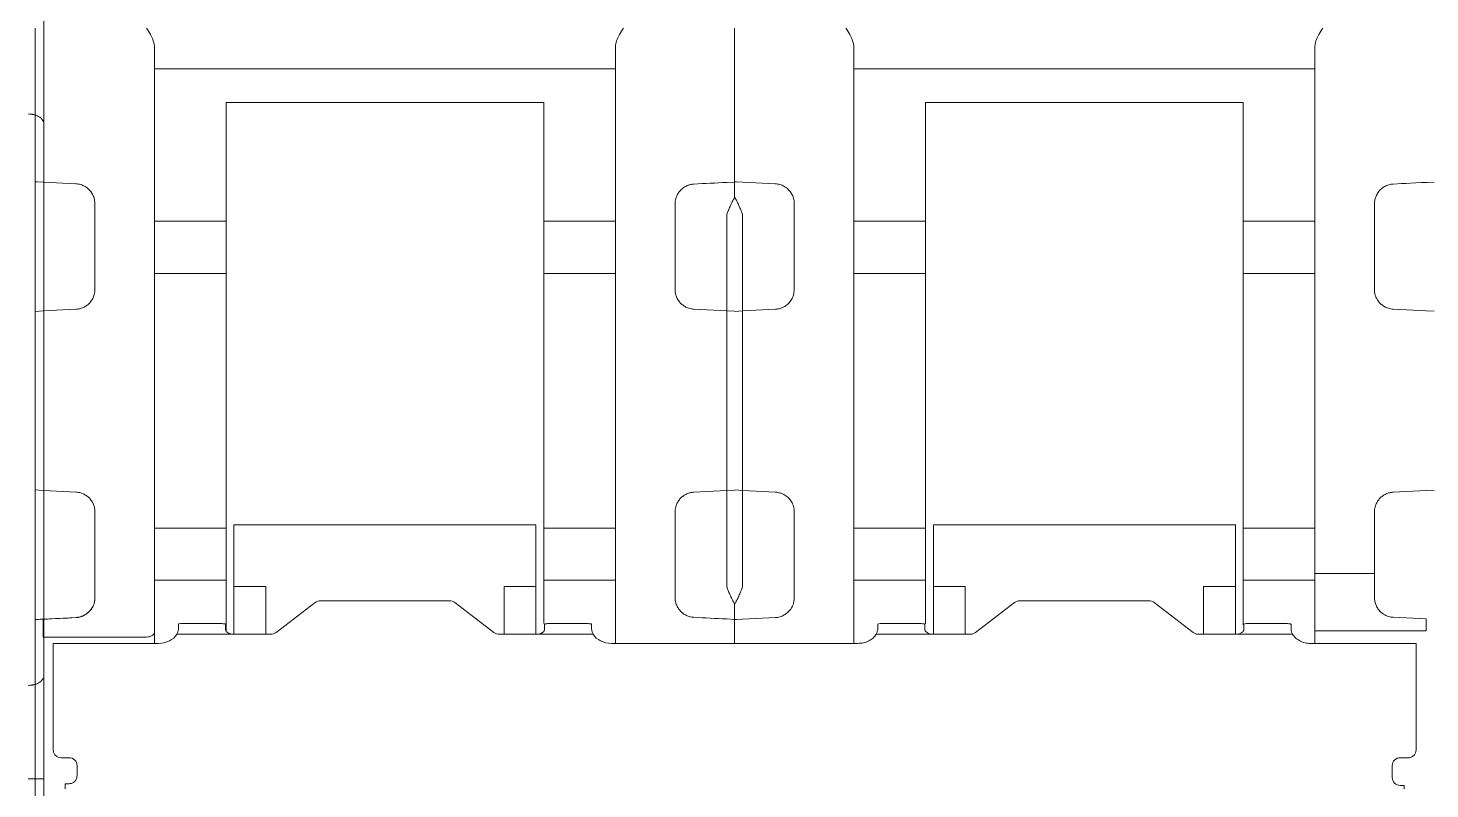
# Model space of a CAD drawing. Header units: millimetres. Extents: x 1359 to 3577, y 1336 to 3557.
# Drawn here: x 2891.61 to 2926.89, y 2710.65 to 2729.81 of the extents above; entities that cross this region are included whole.
import ezdxf

# ---------------------------------------------------------------- set-up
doc = ezdxf.new("R2010")
doc.units = ezdxf.units.MM
doc.layers.add('000-PI-Oprema', color=30, linetype='Continuous', lineweight=5)

msp = doc.modelspace()

# ---------------------------------------------------------------- linework, layer by layer
at = {"layer": '000-PI-Oprema', "color": 0, "linetype": 'ByBlock', "lineweight": 0}
for p, q in [((2892.008, 2754.007), (2892.008, 2727.396)), ((2892.008, 2754.007), (2892.008, 2727.396)), ((2892.008, 2727.396), (2892.008, 2713.518)), ((2892.008, 2713.518), (2892.008, 2710.907)), ((2892.008, 2710.907), (2891.608, 2710.907)), ((2892.008, 2710.907), (2892.008, 2710.307))]:
    msp.add_line(p, q, dxfattribs=at)
at = {"layer": '000-PI-Oprema', "color": 0, "lineweight": 0}
for p, q in [((2909.391, 2729.814), (2909.391, 2728.572)), ((2894.791, 2728.783), (2906.391, 2728.783)), ((2923.991, 2728.783), (2912.391, 2728.783)), ((2909.391, 2728.572), (2909.391, 2725.939)), ((2896.591, 2727.937), (2904.591, 2727.937)), ((2914.191, 2727.113), (2914.191, 2727.937)), ((2922.191, 2727.937), (2914.191, 2727.937)), ((2922.191, 2727.937), (2922.191, 2727.113)), ((2914.191, 2727.113), (2914.191, 2724.948)), ((2922.191, 2724.948), (2922.191, 2727.113)), ((2891.837, 2725.938), (2891.809, 2725.939)), ((2891.991, 2725.933), (2891.837, 2725.938)), ((2892.817, 2725.892), (2891.991, 2725.935)), ((2891.991, 2725.933), (2891.991, 2725.935)), ((2892.817, 2725.886), (2892.817, 2725.892)), ((2909.191, 2725.928), (2909.372, 2725.937)), ((2909.437, 2725.938), (2909.409, 2725.939)), ((2909.591, 2725.933), (2909.437, 2725.938)), ((2910.417, 2725.892), (2909.591, 2725.935)), ((2910.417, 2725.892), (2910.417, 2725.886)), ((2891.791, 2722.679), (2891.791, 2725.556)), ((2909.191, 2725.119), (2909.191, 2722.692)), ((2909.591, 2722.69), (2909.591, 2725.121)), ((2894.791, 2724.948), (2896.591, 2724.948)), ((2906.391, 2724.948), (2904.591, 2724.948)), ((2912.391, 2724.948), (2914.191, 2724.948)), ((2914.191, 2724.948), (2914.191, 2723.637)), ((2922.191, 2723.637), (2922.191, 2724.948)), ((2922.191, 2724.948), (2923.991, 2724.948)), ((2894.791, 2723.637), (2896.591, 2723.637)), ((2904.591, 2723.637), (2906.391, 2723.637)), ((2914.191, 2723.637), (2912.391, 2723.637)), ((2914.191, 2723.637), (2914.191, 2717.225)), ((2922.191, 2717.225), (2922.191, 2723.637)), ((2923.991, 2723.637), (2922.191, 2723.637)), ((2891.791, 2722.679), (2891.991, 2722.69)), ((2891.991, 2722.69), (2892.817, 2722.733)), ((2909.191, 2722.692), (2908.365, 2722.735)), ((2909.191, 2722.692), (2909.391, 2722.681)), ((2909.591, 2722.69), (2909.391, 2722.679)), ((2910.417, 2722.733), (2909.591, 2722.69)), ((2925.965, 2722.735), (2926.791, 2722.692)), ((2926.791, 2722.692), (2926.991, 2722.681)), ((2891.991, 2718.173), (2891.791, 2718.183)), ((2891.791, 2717.131), (2891.791, 2718.183)), ((2892.817, 2718.129), (2891.991, 2718.173)), ((2908.365, 2718.128), (2909.191, 2718.171)), ((2909.391, 2718.181), (2909.191, 2718.171)), ((2909.191, 2718.171), (2909.191, 2715.743)), ((2909.391, 2718.183), (2909.591, 2718.173)), ((2909.591, 2718.173), (2910.417, 2718.129)), ((2909.591, 2715.741), (2909.591, 2718.173)), ((2926.791, 2718.171), (2925.965, 2718.128)), ((2926.991, 2718.181), (2926.791, 2718.171)), ((2894.791, 2717.225), (2896.591, 2717.225)), ((2896.791, 2717.302), (2896.791, 2715.751)), ((2904.391, 2717.302), (2896.791, 2717.302)), ((2904.391, 2715.751), (2904.391, 2717.302)), ((2906.391, 2717.225), (2904.591, 2717.225)), ((2912.391, 2717.225), (2914.191, 2717.225)), ((2914.191, 2717.225), (2914.191, 2715.915)), ((2914.391, 2715.751), (2914.391, 2717.302)), ((2914.391, 2717.302), (2921.991, 2717.302)), ((2921.991, 2717.302), (2921.991, 2715.751)), ((2922.191, 2717.303), (2922.186, 2717.303)), ((2922.191, 2715.915), (2922.191, 2717.225)), ((2922.191, 2717.225), (2923.991, 2717.225)), ((2896.591, 2715.915), (2894.791, 2715.915)), ((2896.591, 2714.631), (2896.591, 2715.915)), ((2904.591, 2714.824), (2904.591, 2715.915)), ((2904.591, 2715.915), (2906.391, 2715.915)), ((2914.191, 2715.915), (2912.391, 2715.915)), ((2914.191, 2715.915), (2914.191, 2714.811)), ((2922.191, 2714.79), (2922.191, 2715.915)), ((2922.191, 2715.915), (2923.991, 2715.915)), ((2925.491, 2716.081), (2923.991, 2716.081)), ((2897.591, 2715.751), (2896.791, 2715.751)), ((2896.791, 2714.549), (2896.791, 2715.751)), ((2897.591, 2714.549), (2897.591, 2715.751)), ((2904.391, 2715.751), (2903.591, 2715.751)), ((2903.591, 2714.549), (2903.591, 2715.751)), ((2904.391, 2715.751), (2904.391, 2714.549)), ((2914.391, 2715.751), (2915.191, 2715.751)), ((2914.391, 2714.549), (2914.391, 2715.751)), ((2915.191, 2715.751), (2915.191, 2714.549)), ((2921.191, 2715.751), (2921.991, 2715.751)), ((2921.191, 2714.549), (2921.191, 2715.751)), ((2921.991, 2715.751), (2921.991, 2714.549)), ((2897.85, 2714.594), (2898.833, 2715.347)), ((2898.974, 2715.392), (2902.208, 2715.392)), ((2902.35, 2715.347), (2903.333, 2714.594)), ((2915.45, 2714.594), (2916.433, 2715.347)), ((2916.574, 2715.392), (2919.808, 2715.392)), ((2919.95, 2715.347), (2920.933, 2714.594)), ((2891.809, 2714.923), (2892.817, 2714.976)), ((2891.991, 2714.927), (2891.991, 2714.929)), ((2892.817, 2714.97), (2892.817, 2714.976)), ((2909.372, 2714.925), (2909.191, 2714.935)), ((2909.391, 2714.924), (2909.391, 2714.32)), ((2909.437, 2714.924), (2909.591, 2714.929)), ((2909.591, 2714.927), (2910.417, 2714.97)), ((2909.591, 2714.929), (2909.591, 2714.927)), ((2925.965, 2714.978), (2926.791, 2714.935)), ((2894.791, 2714.602), (2894.791, 2714.32)), ((2896.774, 2714.549), (2895.349, 2714.549)), ((2895.391, 2714.726), (2895.391, 2714.804)), ((2896.374, 2714.822), (2895.591, 2714.822)), ((2896.574, 2714.804), (2896.574, 2714.726)), ((2896.774, 2714.549), (2897.708, 2714.549)), ((2903.474, 2714.549), (2904.408, 2714.549)), ((2905.833, 2714.549), (2904.408, 2714.549)), ((2904.608, 2714.804), (2904.608, 2714.726)), ((2905.592, 2714.822), (2904.808, 2714.822)), ((2905.792, 2714.804), (2905.792, 2714.726)), ((2906.391, 2714.331), (2906.391, 2714.754)), ((2912.391, 2714.602), (2912.391, 2714.32)), ((2912.949, 2714.549), (2914.374, 2714.549)), ((2912.991, 2714.726), (2912.991, 2714.804)), ((2913.974, 2714.822), (2913.191, 2714.822)), ((2914.174, 2714.804), (2914.174, 2714.726)), ((2915.308, 2714.549), (2914.374, 2714.549)), ((2922.008, 2714.549), (2921.074, 2714.549)), ((2923.433, 2714.549), (2922.008, 2714.549)), ((2922.208, 2714.726), (2922.208, 2714.804)), ((2923.192, 2714.822), (2922.408, 2714.822)), ((2923.392, 2714.804), (2923.392, 2714.726)), ((2923.991, 2714.331), (2923.991, 2714.754)), ((2926.791, 2714.635), (2923.991, 2714.635)), ((2894.591, 2714.479), (2891.991, 2714.479)), ((2892.241, 2713.707), (2892.241, 2714.32)), ((2892.241, 2714.32), (2894.891, 2714.32)), ((2906.292, 2714.32), (2912.491, 2714.32)), ((2923.892, 2714.32), (2926.541, 2714.32)), ((2926.541, 2714.32), (2926.541, 2713.707)), ((2892.241, 2713.05), (2892.241, 2711.641)), ((2926.541, 2711.641), (2926.541, 2713.05)), ((2892.641, 2711.442), (2892.441, 2711.442)), ((2926.341, 2711.442), (2926.141, 2711.442)), ((2891.791, 2710.731), (2891.791, 2711.048)), ((2892.841, 2710.993), (2892.841, 2711.242)), ((2925.941, 2711.242), (2925.941, 2710.944)), ((2891.791, 2709.457), (2891.791, 2710.731)), ((2892.541, 2710.788), (2892.641, 2710.788)), ((2892.541, 2710.744), (2892.541, 2710.788)), ((2892.541, 2710.744), (2892.541, 2710.655)), ((2926.141, 2710.744), (2926.241, 2710.744)), ((2926.241, 2710.655), (2926.241, 2710.744))]:
    msp.add_line(p, q, dxfattribs=at)
at = {"layer": '000-PI-Oprema', "color": 0, "lineweight": 0, "flags": 128}
msp.add_lwpolyline([(2894.791, 2714.602), (2894.787, 2714.578), (2894.776, 2714.555), (2894.758, 2714.534), (2894.733, 2714.515), (2894.702, 2714.5), (2894.668, 2714.489), (2894.63, 2714.482), (2894.591, 2714.479)], dxfattribs=at)
at = {"layer": '000-PI-Oprema', "color": 0, "lineweight": 0}
for points, knots in [([(2891.791, 2728.572), (2891.791, 2728.586), (2891.791, 2728.612), (2891.791, 2728.659), (2891.791, 2728.712), (2891.791, 2728.792), (2891.791, 2728.907), (2891.791, 2729.067), (2891.791, 2729.243), (2891.791, 2729.43), (2891.791, 2729.621), (2891.791, 2729.75), (2891.791, 2729.814)], [0, 0, 0, 0, 0.061391, 0.122427, 0.18342, 0.24468, 0.372209, 0.500076, 0.627605, 0.755472, 0.877481, 1, 1, 1, 1]), ([(2894.591, 2729.814), (2894.625, 2729.761), (2894.672, 2729.687), (2894.723, 2729.588), (2894.757, 2729.51), (2894.784, 2729.423), (2894.789, 2729.356), (2894.791, 2729.324)], [0, 0, 0, 0, 0.350015, 0.493309, 0.624855, 0.821183, 1, 1, 1, 1]), ([(2906.391, 2729.324), (2906.392, 2729.345), (2906.394, 2729.389), (2906.409, 2729.455), (2906.43, 2729.521), (2906.46, 2729.588), (2906.511, 2729.687), (2906.558, 2729.762), (2906.591, 2729.814)], [0, 0, 0, 0, 0.117446, 0.242847, 0.378002, 0.506391, 0.652474, 1, 1, 1, 1]), ([(2912.191, 2729.814), (2912.225, 2729.761), (2912.272, 2729.687), (2912.323, 2729.587), (2912.357, 2729.51), (2912.384, 2729.423), (2912.389, 2729.356), (2912.391, 2729.324)], [0, 0, 0, 0, 0.350596, 0.493868, 0.625405, 0.821427, 1, 1, 1, 1]), ([(2923.991, 2729.324), (2923.992, 2729.345), (2923.994, 2729.389), (2924.009, 2729.455), (2924.03, 2729.521), (2924.06, 2729.588), (2924.111, 2729.687), (2924.158, 2729.762), (2924.191, 2729.814)], [0, 0, 0, 0, 0.117336, 0.242611, 0.377617, 0.505972, 0.652001, 1, 1, 1, 1]), ([(2906.391, 2729.17), (2906.391, 2729.18), (2906.391, 2729.199), (2906.391, 2729.235), (2906.391, 2729.277), (2906.391, 2729.308), (2906.391, 2729.324)], [0, 0, 0, 0, 0.251193, 0.5, 0.748807, 1, 1, 1, 1]), ([(2912.391, 2729.324), (2912.391, 2729.308), (2912.391, 2729.277), (2912.391, 2729.235), (2912.391, 2729.199), (2912.391, 2729.18), (2912.391, 2729.17)], [0, 0, 0, 0, 0.251193, 0.5, 0.748807, 1, 1, 1, 1]), ([(2923.991, 2729.17), (2923.991, 2729.18), (2923.991, 2729.199), (2923.991, 2729.235), (2923.991, 2729.277), (2923.991, 2729.308), (2923.991, 2729.324)], [0, 0, 0, 0, 0.251193, 0.5, 0.748807, 1, 1, 1, 1]), ([(2894.791, 2729.17), (2894.791, 2729.13), (2894.791, 2729.049), (2894.791, 2728.918), (2894.791, 2728.778), (2894.791, 2728.631), (2894.791, 2728.475), (2894.791, 2728.31), (2894.791, 2728.138), (2894.791, 2727.897), (2894.791, 2727.578), (2894.791, 2727.167), (2894.791, 2726.73), (2894.791, 2726.417), (2894.791, 2726.26)], [0, 0, 0, 0, 0.062736, 0.125281, 0.187695, 0.250043, 0.312387, 0.374792, 0.437318, 0.500031, 0.625212, 0.749931, 0.874692, 1, 1, 1, 1]), ([(2906.391, 2726.108), (2906.391, 2726.192), (2906.391, 2726.358), (2906.391, 2726.6), (2906.391, 2726.835), (2906.391, 2727.062), (2906.391, 2727.282), (2906.391, 2727.495), (2906.391, 2727.701), (2906.391, 2727.965), (2906.391, 2728.274), (2906.391, 2728.61), (2906.391, 2728.914), (2906.391, 2729.085), (2906.391, 2729.17)], [0, 0, 0, 0, 0.062754, 0.125301, 0.187708, 0.250043, 0.312375, 0.374772, 0.437302, 0.500033, 0.625237, 0.749935, 0.874674, 1, 1, 1, 1]), ([(2912.391, 2729.17), (2912.391, 2729.13), (2912.391, 2729.049), (2912.391, 2728.918), (2912.391, 2728.778), (2912.391, 2728.631), (2912.391, 2728.475), (2912.391, 2728.31), (2912.391, 2728.138), (2912.391, 2727.897), (2912.391, 2727.578), (2912.391, 2727.167), (2912.391, 2726.73), (2912.391, 2726.417), (2912.391, 2726.26)], [0, 0, 0, 0, 0.062736, 0.125281, 0.187695, 0.250043, 0.312387, 0.374792, 0.437318, 0.500031, 0.625212, 0.749931, 0.874692, 1, 1, 1, 1]), ([(2923.991, 2726.108), (2923.991, 2726.192), (2923.991, 2726.358), (2923.991, 2726.6), (2923.991, 2726.835), (2923.991, 2727.062), (2923.991, 2727.282), (2923.991, 2727.495), (2923.991, 2727.701), (2923.991, 2727.965), (2923.991, 2728.274), (2923.991, 2728.61), (2923.991, 2728.914), (2923.991, 2729.085), (2923.991, 2729.17)], [0, 0, 0, 0, 0.062754, 0.125301, 0.187708, 0.250043, 0.312375, 0.374772, 0.437302, 0.500033, 0.625237, 0.749935, 0.874674, 1, 1, 1, 1]), ([(2891.791, 2725.939), (2891.791, 2726.01), (2891.791, 2726.153), (2891.791, 2726.359), (2891.791, 2726.56), (2891.791, 2726.755), (2891.791, 2726.943), (2891.791, 2727.126), (2891.791, 2727.302), (2891.791, 2727.529), (2891.791, 2727.795), (2891.791, 2728.085), (2891.791, 2728.348), (2891.791, 2728.497), (2891.791, 2728.572)], [0, 0, 0, 0, 0.062728, 0.125271, 0.18769, 0.250045, 0.312396, 0.374804, 0.437328, 0.500029, 0.625194, 0.749922, 0.874696, 1, 1, 1, 1]), ([(2896.591, 2727.937), (2896.591, 2727.896), (2896.591, 2727.813), (2896.591, 2727.695), (2896.591, 2727.582), (2896.591, 2727.439), (2896.591, 2727.274), (2896.591, 2727.166), (2896.591, 2727.113)], [0, 0, 0, 0, 0.125424, 0.250193, 0.374902, 0.500146, 0.749703, 1, 1, 1, 1]), ([(2904.591, 2727.113), (2904.591, 2727.139), (2904.591, 2727.191), (2904.591, 2727.279), (2904.591, 2727.373), (2904.591, 2727.508), (2904.591, 2727.692), (2904.591, 2727.855), (2904.591, 2727.937)], [0, 0, 0, 0, 0.125424, 0.250193, 0.374902, 0.500146, 0.749703, 1, 1, 1, 1]), ([(2904.591, 2724.948), (2904.591, 2725.019), (2904.591, 2725.161), (2904.591, 2725.367), (2904.591, 2725.568), (2904.591, 2725.764), (2904.591, 2725.954), (2904.591, 2726.2), (2904.591, 2726.492), (2904.591, 2726.819), (2904.591, 2727.015), (2904.591, 2727.113)], [0, 0, 0, 0, 0.083508, 0.166833, 0.25006, 0.333277, 0.416572, 0.500032, 0.666688, 0.83311, 1, 1, 1, 1]), ([(2894.791, 2726.26), (2894.791, 2726.196), (2894.791, 2726.069), (2894.791, 2725.87), (2894.791, 2725.668), (2894.791, 2725.46), (2894.791, 2725.248), (2894.791, 2725.031), (2894.791, 2724.809), (2894.791, 2724.658), (2894.791, 2724.583)], [0, 0, 0, 0, 0.12575, 0.250858, 0.375537, 0.5, 0.624463, 0.749142, 0.87425, 1, 1, 1, 1]), ([(2912.391, 2726.26), (2912.391, 2726.196), (2912.391, 2726.069), (2912.391, 2725.87), (2912.391, 2725.668), (2912.391, 2725.46), (2912.391, 2725.248), (2912.391, 2725.031), (2912.391, 2724.809), (2912.391, 2724.658), (2912.391, 2724.583)], [0, 0, 0, 0, 0.12575, 0.250858, 0.375537, 0.5, 0.624463, 0.749142, 0.87425, 1, 1, 1, 1]), ([(2892.817, 2725.892), (2892.837, 2725.89), (2892.876, 2725.887), (2892.932, 2725.874), (2892.998, 2725.85), (2893.07, 2725.811), (2893.144, 2725.752), (2893.207, 2725.678), (2893.254, 2725.591), (2893.285, 2725.495), (2893.289, 2725.428), (2893.291, 2725.394)], [0, 0, 0, 0, 0.071618, 0.143308, 0.216363, 0.334035, 0.455285, 0.587191, 0.721903, 0.860899, 1, 1, 1, 1]), ([(2906.391, 2724.715), (2906.391, 2724.786), (2906.391, 2724.928), (2906.391, 2725.136), (2906.391, 2725.34), (2906.391, 2725.539), (2906.391, 2725.734), (2906.391, 2725.924), (2906.391, 2726.047), (2906.391, 2726.108)], [0, 0, 0, 0, 0.143512, 0.28637, 0.428834, 0.571166, 0.71363, 0.856488, 1, 1, 1, 1]), ([(2907.891, 2725.385), (2907.892, 2725.408), (2907.894, 2725.453), (2907.908, 2725.519), (2907.934, 2725.593), (2907.977, 2725.671), (2908.039, 2725.745), (2908.113, 2725.804), (2908.194, 2725.847), (2908.278, 2725.876), (2908.336, 2725.882), (2908.365, 2725.885)], [0, 0, 0, 0, 0.093221, 0.185813, 0.279137, 0.41434, 0.546905, 0.668022, 0.785627, 0.893606, 1, 1, 1, 1]), ([(2910.891, 2725.394), (2910.89, 2725.417), (2910.889, 2725.462), (2910.874, 2725.528), (2910.849, 2725.601), (2910.806, 2725.678), (2910.737, 2725.76), (2910.645, 2725.829), (2910.533, 2725.878), (2910.455, 2725.888), (2910.417, 2725.892)], [0, 0, 0, 0, 0.092601, 0.18543, 0.278489, 0.413813, 0.545287, 0.709927, 0.860804, 1, 1, 1, 1]), ([(2923.991, 2724.715), (2923.991, 2724.786), (2923.991, 2724.928), (2923.991, 2725.136), (2923.991, 2725.34), (2923.991, 2725.539), (2923.991, 2725.734), (2923.991, 2725.924), (2923.991, 2726.047), (2923.991, 2726.108)], [0, 0, 0, 0, 0.143512, 0.28637, 0.428834, 0.571166, 0.71363, 0.856488, 1, 1, 1, 1]), ([(2925.965, 2725.885), (2925.947, 2725.883), (2925.909, 2725.88), (2925.853, 2725.867), (2925.798, 2725.848), (2925.743, 2725.821), (2925.691, 2725.787), (2925.636, 2725.74), (2925.578, 2725.673), (2925.53, 2725.586), (2925.497, 2725.487), (2925.493, 2725.419), (2925.491, 2725.385)], [0, 0, 0, 0, 0.067869, 0.138425, 0.211987, 0.288836, 0.369219, 0.453352, 0.573685, 0.721104, 0.860335, 1, 1, 1, 1]), ([(2909.191, 2725.119), (2909.204, 2725.151), (2909.231, 2725.22), (2909.277, 2725.326), (2909.331, 2725.442), (2909.37, 2725.516), (2909.391, 2725.555)], [0, 0, 0, 0, 0.193415, 0.424448, 0.693252, 1, 1, 1, 1]), ([(2909.591, 2725.121), (2909.579, 2725.153), (2909.554, 2725.216), (2909.515, 2725.307), (2909.475, 2725.394), (2909.433, 2725.478), (2909.405, 2725.53), (2909.391, 2725.556)], [0, 0, 0, 0, 0.194202, 0.390464, 0.589612, 0.792498, 1, 1, 1, 1]), ([(2925.491, 2725.385), (2925.491, 2725.32), (2925.491, 2725.188), (2925.491, 2724.987), (2925.491, 2724.85), (2925.491, 2724.782)], [0, 0, 0, 0, 0.333419, 0.666581, 1, 1, 1, 1]), ([(2896.591, 2724.948), (2896.591, 2724.899), (2896.591, 2724.801), (2896.591, 2724.585), (2896.591, 2724.346), (2896.591, 2724.101), (2896.591, 2723.881), (2896.591, 2723.716), (2896.591, 2723.66), (2896.591, 2723.637)], [0, 0, 0, 0, 0.150243, 0.300485, 0.450729, 0.600973, 0.751216, 0.901461, 1, 1, 1, 1]), ([(2904.591, 2724.948), (2904.591, 2724.899), (2904.591, 2724.801), (2904.591, 2724.585), (2904.591, 2724.346), (2904.591, 2724.101), (2904.591, 2723.881), (2904.591, 2723.716), (2904.591, 2723.66), (2904.591, 2723.637)], [0, 0, 0, 0, 0.150243, 0.300485, 0.450729, 0.600973, 0.751216, 0.901461, 1, 1, 1, 1]), ([(2925.491, 2724.782), (2925.491, 2724.68), (2925.491, 2724.477), (2925.491, 2724.17), (2925.491, 2723.86), (2925.491, 2723.548), (2925.491, 2723.339), (2925.491, 2723.234)], [0, 0, 0, 0, 0.200123, 0.400061, 0.599939, 0.799877, 1, 1, 1, 1]), ([(2893.291, 2723.232), (2893.291, 2723.352), (2893.291, 2723.591), (2893.291, 2723.946), (2893.291, 2724.299), (2893.291, 2724.531), (2893.291, 2724.647)], [0, 0, 0, 0, 0.2501, 0.5, 0.7499, 1, 1, 1, 1]), ([(2894.791, 2724.583), (2894.791, 2724.472), (2894.791, 2724.25), (2894.791, 2723.915), (2894.791, 2723.577), (2894.791, 2723.237), (2894.791, 2722.895), (2894.791, 2722.316), (2894.791, 2721.496), (2894.791, 2720.431), (2894.791, 2719.367), (2894.791, 2718.431), (2894.791, 2717.625), (2894.791, 2716.946), (2894.791, 2716.502), (2894.791, 2716.28)], [0, 0, 0, 0, 0.041447, 0.082829, 0.124176, 0.16552, 0.206891, 0.248321, 0.374134, 0.500011, 0.625824, 0.751702, 0.834467, 0.91715, 1, 1, 1, 1]), ([(2906.391, 2716.148), (2906.391, 2716.262), (2906.391, 2716.49), (2906.391, 2716.835), (2906.391, 2717.183), (2906.391, 2717.533), (2906.391, 2717.887), (2906.391, 2718.484), (2906.391, 2719.331), (2906.391, 2720.431), (2906.391, 2721.531), (2906.391, 2722.498), (2906.391, 2723.33), (2906.391, 2724.03), (2906.391, 2724.486), (2906.391, 2724.715)], [0, 0, 0, 0, 0.041431, 0.082793, 0.124119, 0.165441, 0.206793, 0.248207, 0.374079, 0.500012, 0.625883, 0.751817, 0.834548, 0.917188, 1, 1, 1, 1]), ([(2912.391, 2724.583), (2912.391, 2724.472), (2912.391, 2724.25), (2912.391, 2723.915), (2912.391, 2723.577), (2912.391, 2723.237), (2912.391, 2722.895), (2912.391, 2722.316), (2912.391, 2721.496), (2912.391, 2720.431), (2912.391, 2719.367), (2912.391, 2718.431), (2912.391, 2717.625), (2912.391, 2716.946), (2912.391, 2716.502), (2912.391, 2716.28)], [0, 0, 0, 0, 0.041447, 0.082829, 0.124176, 0.16552, 0.206891, 0.248321, 0.374134, 0.500011, 0.625824, 0.751702, 0.834467, 0.91715, 1, 1, 1, 1]), ([(2923.991, 2716.148), (2923.991, 2716.262), (2923.991, 2716.49), (2923.991, 2716.835), (2923.991, 2717.183), (2923.991, 2717.533), (2923.991, 2717.887), (2923.991, 2718.484), (2923.991, 2719.331), (2923.991, 2720.431), (2923.991, 2721.531), (2923.991, 2722.498), (2923.991, 2723.33), (2923.991, 2724.03), (2923.991, 2724.486), (2923.991, 2724.715)], [0, 0, 0, 0, 0.041431, 0.082793, 0.124119, 0.165441, 0.206793, 0.248207, 0.374079, 0.500012, 0.625883, 0.751817, 0.834548, 0.917188, 1, 1, 1, 1]), ([(2896.591, 2723.637), (2896.591, 2723.554), (2896.591, 2723.387), (2896.591, 2723.132), (2896.591, 2722.875), (2896.591, 2722.615), (2896.591, 2722.352), (2896.591, 2721.905), (2896.591, 2721.265), (2896.591, 2720.431), (2896.591, 2719.598), (2896.591, 2718.869), (2896.591, 2718.247), (2896.591, 2717.728), (2896.591, 2717.393), (2896.591, 2717.225)], [0, 0, 0, 0, 0.041319, 0.082538, 0.123706, 0.164869, 0.206076, 0.247373, 0.373654, 0.500018, 0.626299, 0.752662, 0.835118, 0.917437, 1, 1, 1, 1]), ([(2904.591, 2723.637), (2904.591, 2722.63), (2904.591, 2721.531), (2904.591, 2719.332), (2904.591, 2718.233), (2904.591, 2717.225)], [0, 0, 0, 0, 0.5, 0.5, 1, 1, 1, 1]), ([(2893.291, 2723.232), (2893.291, 2723.211), (2893.289, 2723.169), (2893.276, 2723.106), (2893.253, 2723.035), (2893.214, 2722.96), (2893.155, 2722.885), (2893.083, 2722.822), (2893.001, 2722.775), (2892.911, 2722.743), (2892.849, 2722.736), (2892.817, 2722.733)], [0, 0, 0, 0, 0.085507, 0.170147, 0.255273, 0.381189, 0.506725, 0.630753, 0.754527, 0.877113, 1, 1, 1, 1]), ([(2908.365, 2722.735), (2908.344, 2722.737), (2908.302, 2722.74), (2908.241, 2722.756), (2908.173, 2722.782), (2908.1, 2722.824), (2908.028, 2722.887), (2907.969, 2722.961), (2907.925, 2723.046), (2907.896, 2723.138), (2907.893, 2723.202), (2907.891, 2723.234)], [0, 0, 0, 0, 0.082209, 0.16366, 0.245689, 0.369303, 0.493372, 0.618767, 0.744744, 0.872104, 1, 1, 1, 1]), ([(2910.417, 2722.733), (2910.438, 2722.735), (2910.479, 2722.739), (2910.54, 2722.754), (2910.598, 2722.776), (2910.654, 2722.806), (2910.706, 2722.842), (2910.765, 2722.897), (2910.827, 2722.978), (2910.88, 2723.095), (2910.887, 2723.185), (2910.891, 2723.232)], [0, 0, 0, 0, 0.080411, 0.161533, 0.243405, 0.326066, 0.409552, 0.493901, 0.642123, 0.810797, 1, 1, 1, 1]), ([(2925.965, 2722.735), (2925.944, 2722.737), (2925.902, 2722.74), (2925.841, 2722.756), (2925.773, 2722.782), (2925.7, 2722.824), (2925.628, 2722.887), (2925.569, 2722.961), (2925.525, 2723.046), (2925.496, 2723.138), (2925.493, 2723.202), (2925.491, 2723.234)], [0, 0, 0, 0, 0.082209, 0.16366, 0.245689, 0.369303, 0.493372, 0.618767, 0.744744, 0.872104, 1, 1, 1, 1]), ([(2891.791, 2718.183), (2891.791, 2718.289), (2891.791, 2718.502), (2891.791, 2718.821), (2891.791, 2719.142), (2891.791, 2719.463), (2891.791, 2719.785), (2891.791, 2720.108), (2891.791, 2720.512), (2891.791, 2720.997), (2891.791, 2721.56), (2891.791, 2722.122), (2891.791, 2722.493), (2891.791, 2722.679)], [0, 0, 0, 0, 0.071572, 0.143012, 0.214372, 0.285701, 0.357051, 0.428472, 0.500015, 0.625079, 0.749917, 0.8748, 1, 1, 1, 1]), ([(2909.191, 2722.692), (2909.191, 2722.585), (2909.191, 2722.371), (2909.191, 2722.049), (2909.191, 2721.727), (2909.191, 2721.404), (2909.191, 2721.08), (2909.191, 2720.756), (2909.191, 2720.35), (2909.191, 2719.863), (2909.191, 2719.297), (2909.191, 2718.732), (2909.191, 2718.358), (2909.191, 2718.171)], [0, 0, 0, 0, 0.071556, 0.142997, 0.214365, 0.285706, 0.357065, 0.428486, 0.500013, 0.625062, 0.749916, 0.874816, 1, 1, 1, 1]), ([(2892.817, 2718.129), (2892.838, 2718.128), (2892.88, 2718.124), (2892.941, 2718.108), (2893.01, 2718.082), (2893.083, 2718.04), (2893.155, 2717.978), (2893.214, 2717.903), (2893.258, 2717.818), (2893.286, 2717.726), (2893.29, 2717.662), (2893.291, 2717.63)], [0, 0, 0, 0, 0.082205, 0.163652, 0.245679, 0.369354, 0.493482, 0.618917, 0.744935, 0.872201, 1, 1, 1, 1]), ([(2907.891, 2717.628), (2907.892, 2717.65), (2907.894, 2717.692), (2907.906, 2717.755), (2907.93, 2717.826), (2907.969, 2717.901), (2908.028, 2717.976), (2908.1, 2718.038), (2908.182, 2718.085), (2908.271, 2718.118), (2908.334, 2718.124), (2908.365, 2718.128)], [0, 0, 0, 0, 0.085573, 0.170275, 0.255463, 0.381339, 0.506835, 0.630803, 0.754517, 0.877108, 1, 1, 1, 1]), ([(2910.891, 2717.63), (2910.89, 2717.654), (2910.888, 2717.702), (2910.873, 2717.77), (2910.851, 2717.831), (2910.822, 2717.886), (2910.789, 2717.934), (2910.737, 2717.995), (2910.657, 2718.06), (2910.541, 2718.114), (2910.459, 2718.124), (2910.417, 2718.129)], [0, 0, 0, 0, 0.097376, 0.189595, 0.276665, 0.358598, 0.435408, 0.507112, 0.674555, 0.83875, 1, 1, 1, 1]), ([(2925.491, 2717.628), (2925.492, 2717.65), (2925.494, 2717.692), (2925.506, 2717.755), (2925.53, 2717.826), (2925.569, 2717.901), (2925.628, 2717.976), (2925.7, 2718.038), (2925.782, 2718.085), (2925.871, 2718.118), (2925.934, 2718.124), (2925.965, 2718.128)], [0, 0, 0, 0, 0.085573, 0.170275, 0.255463, 0.381339, 0.506835, 0.630803, 0.754517, 0.877108, 1, 1, 1, 1]), ([(2893.291, 2716.215), (2893.291, 2716.331), (2893.291, 2716.564), (2893.291, 2716.917), (2893.291, 2717.272), (2893.291, 2717.511), (2893.291, 2717.63)], [0, 0, 0, 0, 0.2501, 0.5, 0.7499, 1, 1, 1, 1]), ([(2925.491, 2717.628), (2925.491, 2717.524), (2925.491, 2717.314), (2925.491, 2717.002), (2925.491, 2716.693), (2925.491, 2716.385), (2925.491, 2716.182), (2925.491, 2716.081)], [0, 0, 0, 0, 0.200123, 0.400061, 0.599939, 0.799877, 1, 1, 1, 1]), ([(2891.791, 2715.306), (2891.791, 2715.306), (2891.791, 2715.633), (2891.791, 2716.016), (2891.791, 2716.505), (2891.791, 2716.859), (2891.791, 2717.088), (2891.791, 2717.117), (2891.791, 2717.131)], [0, 0, 0, 0, 0.008736, 0.206989, 0.405242, 0.603494, 0.801747, 1, 1, 1, 1]), ([(2896.591, 2717.225), (2896.591, 2717.203), (2896.591, 2717.147), (2896.591, 2716.982), (2896.591, 2716.762), (2896.591, 2716.517), (2896.591, 2716.277), (2896.591, 2716.062), (2896.591, 2715.964), (2896.591, 2715.915)], [0, 0, 0, 0, 0.098539, 0.248784, 0.399027, 0.54927, 0.699515, 0.849757, 1, 1, 1, 1]), ([(2904.591, 2717.225), (2904.591, 2717.203), (2904.591, 2717.147), (2904.591, 2716.982), (2904.591, 2716.762), (2904.591, 2716.517), (2904.591, 2716.277), (2904.591, 2716.062), (2904.591, 2715.964), (2904.591, 2715.915)], [0, 0, 0, 0, 0.098539, 0.248784, 0.399027, 0.54927, 0.699515, 0.849757, 1, 1, 1, 1]), ([(2894.791, 2716.28), (2894.791, 2716.204), (2894.791, 2716.053), (2894.791, 2715.832), (2894.791, 2715.615), (2894.791, 2715.403), (2894.791, 2715.195), (2894.791, 2714.992), (2894.791, 2714.794), (2894.791, 2714.666), (2894.791, 2714.602)], [0, 0, 0, 0, 0.12575, 0.250858, 0.375537, 0.5, 0.624463, 0.749142, 0.87425, 1, 1, 1, 1]), ([(2912.391, 2716.28), (2912.391, 2716.204), (2912.391, 2716.053), (2912.391, 2715.832), (2912.391, 2715.615), (2912.391, 2715.403), (2912.391, 2715.195), (2912.391, 2714.992), (2912.391, 2714.794), (2912.391, 2714.666), (2912.391, 2714.602)], [0, 0, 0, 0, 0.12575, 0.250858, 0.375537, 0.5, 0.624463, 0.749142, 0.87425, 1, 1, 1, 1]), ([(2893.291, 2715.468), (2893.291, 2715.529), (2893.291, 2715.65), (2893.291, 2715.836), (2893.291, 2716.024), (2893.291, 2716.151), (2893.291, 2716.215)], [0, 0, 0, 0, 0.25014, 0.5, 0.74986, 1, 1, 1, 1]), ([(2906.391, 2714.754), (2906.391, 2714.816), (2906.391, 2714.938), (2906.391, 2715.128), (2906.391, 2715.323), (2906.391, 2715.522), (2906.391, 2715.726), (2906.391, 2715.935), (2906.391, 2716.077), (2906.391, 2716.148)], [0, 0, 0, 0, 0.143512, 0.28637, 0.428834, 0.571166, 0.71363, 0.856488, 1, 1, 1, 1]), ([(2923.991, 2714.754), (2923.991, 2714.816), (2923.991, 2714.938), (2923.991, 2715.128), (2923.991, 2715.323), (2923.991, 2715.522), (2923.991, 2715.726), (2923.991, 2715.935), (2923.991, 2716.077), (2923.991, 2716.148)], [0, 0, 0, 0, 0.143512, 0.28637, 0.428834, 0.571166, 0.71363, 0.856488, 1, 1, 1, 1]), ([(2925.491, 2716.081), (2925.491, 2716.012), (2925.491, 2715.876), (2925.491, 2715.674), (2925.491, 2715.543), (2925.491, 2715.477)], [0, 0, 0, 0, 0.333419, 0.666581, 1, 1, 1, 1]), ([(2909.191, 2715.743), (2909.204, 2715.712), (2909.229, 2715.648), (2909.268, 2715.557), (2909.308, 2715.47), (2909.349, 2715.386), (2909.377, 2715.334), (2909.391, 2715.308)], [0, 0, 0, 0, 0.1942, 0.390457, 0.5896, 0.792488, 1, 1, 1, 1]), ([(2909.591, 2715.741), (2909.579, 2715.71), (2909.551, 2715.641), (2909.505, 2715.535), (2909.451, 2715.419), (2909.412, 2715.345), (2909.391, 2715.306)], [0, 0, 0, 0, 0.193384, 0.424408, 0.693222, 1, 1, 1, 1]), ([(2892.817, 2714.976), (2892.859, 2714.978), (2892.905, 2714.986), (2893.005, 2715.02), (2893.058, 2715.047), (2893.158, 2715.129), (2893.204, 2715.184), (2893.272, 2715.318), (2893.291, 2715.396), (2893.291, 2715.476)], [0, 0, 0, 0, 0.25, 0.25, 0.5, 0.5, 0.75, 0.75, 1, 1, 1, 1]), ([(2892.817, 2714.97), (2892.836, 2714.972), (2892.874, 2714.975), (2892.93, 2714.988), (2892.986, 2715.008), (2893.04, 2715.035), (2893.093, 2715.069), (2893.15, 2715.118), (2893.213, 2715.192), (2893.26, 2715.285), (2893.287, 2715.382), (2893.29, 2715.439), (2893.291, 2715.468)], [0, 0, 0, 0, 0.068374, 0.139377, 0.213319, 0.290477, 0.371094, 0.455382, 0.587277, 0.761474, 0.880592, 1, 1, 1, 1]), ([(2908.365, 2714.978), (2908.346, 2714.98), (2908.307, 2714.983), (2908.251, 2714.996), (2908.185, 2715.02), (2908.113, 2715.058), (2908.039, 2715.118), (2907.976, 2715.192), (2907.929, 2715.279), (2907.897, 2715.376), (2907.893, 2715.443), (2907.891, 2715.477)], [0, 0, 0, 0, 0.070996, 0.142095, 0.214573, 0.332083, 0.453298, 0.585758, 0.72107, 0.860537, 1, 1, 1, 1]), ([(2910.417, 2714.97), (2910.436, 2714.972), (2910.474, 2714.975), (2910.53, 2714.988), (2910.586, 2715.008), (2910.64, 2715.035), (2910.693, 2715.069), (2910.75, 2715.118), (2910.813, 2715.192), (2910.86, 2715.285), (2910.887, 2715.382), (2910.89, 2715.439), (2910.891, 2715.468)], [0, 0, 0, 0, 0.068374, 0.139376, 0.213318, 0.290476, 0.371092, 0.45538, 0.587276, 0.76147, 0.88059, 1, 1, 1, 1]), ([(2925.965, 2714.978), (2925.946, 2714.98), (2925.907, 2714.983), (2925.851, 2714.996), (2925.785, 2715.02), (2925.713, 2715.058), (2925.639, 2715.118), (2925.576, 2715.192), (2925.529, 2715.279), (2925.497, 2715.376), (2925.493, 2715.443), (2925.491, 2715.477)], [0, 0, 0, 0, 0.070997, 0.142096, 0.214572, 0.332081, 0.453288, 0.585757, 0.721078, 0.860541, 1, 1, 1, 1]), ([(2891.791, 2712.29), (2891.791, 2712.327), (2891.791, 2712.4), (2891.791, 2712.52), (2891.791, 2712.647), (2891.791, 2712.781), (2891.791, 2712.922), (2891.791, 2713.071), (2891.791, 2713.227), (2891.791, 2713.445), (2891.791, 2713.733), (2891.791, 2714.105), (2891.791, 2714.5), (2891.791, 2714.782), (2891.791, 2714.924)], [0, 0, 0, 0, 0.062728, 0.125271, 0.18769, 0.250045, 0.312396, 0.374804, 0.437328, 0.500029, 0.625194, 0.749922, 0.874696, 1, 1, 1, 1]), ([(2891.991, 2714.929), (2891.965, 2714.928), (2891.912, 2714.927), (2891.862, 2714.925), (2891.837, 2714.924)], [0, 0, 0, 0, 0.508632, 1, 1, 1, 1]), ([(2894.891, 2714.32), (2894.988, 2714.32), (2895.084, 2714.342), (2895.246, 2714.423), (2895.311, 2714.481), (2895.349, 2714.549)], [0, 0, 0, 0, 0.5, 0.5, 1, 1, 1, 1]), ([(2895.391, 2714.676), (2895.391, 2714.667), (2895.39, 2714.65), (2895.381, 2714.619), (2895.369, 2714.586), (2895.356, 2714.561), (2895.349, 2714.549)], [0, 0, 0, 0, 0.256458, 0.506841, 0.753776, 1, 1, 1, 1]), ([(2895.391, 2714.804), (2895.391, 2714.809), (2895.413, 2714.814), (2895.487, 2714.82), (2895.539, 2714.822), (2895.591, 2714.822)], [0, 0, 0, 0, 0.5, 0.5, 1, 1, 1, 1]), ([(2895.391, 2714.676), (2895.391, 2714.684), (2895.391, 2714.701), (2895.391, 2714.718), (2895.391, 2714.723), (2895.391, 2714.726)], [0, 0, 0, 0, 0.334189, 0.665811, 1, 1, 1, 1]), ([(2896.574, 2714.804), (2896.574, 2714.806), (2896.572, 2714.808), (2896.56, 2714.811), (2896.542, 2714.814), (2896.509, 2714.818), (2896.453, 2714.821), (2896.401, 2714.822), (2896.374, 2714.822)], [0, 0, 0, 0, 0.128148, 0.251094, 0.373747, 0.501054, 0.748354, 1, 1, 1, 1]), ([(2896.574, 2714.676), (2896.575, 2714.67), (2896.576, 2714.658), (2896.587, 2714.636), (2896.604, 2714.614), (2896.634, 2714.59), (2896.688, 2714.559), (2896.741, 2714.553), (2896.774, 2714.549)], [0, 0, 0, 0, 0.121269, 0.244591, 0.370821, 0.500756, 0.692101, 1, 1, 1, 1]), ([(2904.408, 2714.549), (2904.423, 2714.55), (2904.45, 2714.551), (2904.487, 2714.56), (2904.515, 2714.572), (2904.536, 2714.583), (2904.567, 2714.603), (2904.601, 2714.637), (2904.606, 2714.663), (2904.608, 2714.676)], [0, 0, 0, 0, 0.138294, 0.257669, 0.358107, 0.439606, 0.502183, 0.756685, 1, 1, 1, 1]), ([(2904.808, 2714.822), (2904.795, 2714.822), (2904.769, 2714.822), (2904.731, 2714.821), (2904.696, 2714.819), (2904.657, 2714.816), (2904.616, 2714.811), (2904.611, 2714.807), (2904.608, 2714.804)], [0, 0, 0, 0, 0.128148, 0.251094, 0.373747, 0.501054, 0.748354, 1, 1, 1, 1]), ([(2905.792, 2714.804), (2905.791, 2714.806), (2905.789, 2714.808), (2905.778, 2714.811), (2905.759, 2714.814), (2905.726, 2714.818), (2905.671, 2714.821), (2905.618, 2714.822), (2905.592, 2714.822)], [0, 0, 0, 0, 0.128148, 0.251094, 0.373747, 0.501054, 0.748354, 1, 1, 1, 1]), ([(2905.792, 2714.726), (2905.792, 2714.723), (2905.792, 2714.718), (2905.792, 2714.701), (2905.792, 2714.684), (2905.792, 2714.676)], [0, 0, 0, 0, 0.334189, 0.665811, 1, 1, 1, 1]), ([(2905.833, 2714.549), (2905.827, 2714.561), (2905.814, 2714.586), (2905.801, 2714.619), (2905.793, 2714.65), (2905.792, 2714.667), (2905.792, 2714.676)], [0, 0, 0, 0, 0.246224, 0.493159, 0.743542, 1, 1, 1, 1]), ([(2905.833, 2714.549), (2905.872, 2714.481), (2905.937, 2714.423), (2906.099, 2714.342), (2906.195, 2714.32), (2906.292, 2714.32)], [0, 0, 0, 0, 0.5, 0.5, 1, 1, 1, 1]), ([(2912.949, 2714.549), (2912.938, 2714.532), (2912.917, 2714.499), (2912.874, 2714.454), (2912.824, 2714.415), (2912.747, 2714.37), (2912.636, 2714.329), (2912.54, 2714.323), (2912.491, 2714.32)], [0, 0, 0, 0, 0.126929, 0.250928, 0.374602, 0.500576, 0.748126, 1, 1, 1, 1]), ([(2912.991, 2714.676), (2912.991, 2714.667), (2912.99, 2714.65), (2912.981, 2714.619), (2912.969, 2714.586), (2912.956, 2714.561), (2912.949, 2714.549)], [0, 0, 0, 0, 0.256458, 0.506841, 0.753776, 1, 1, 1, 1]), ([(2912.991, 2714.804), (2912.991, 2714.809), (2913.013, 2714.814), (2913.087, 2714.82), (2913.139, 2714.822), (2913.191, 2714.822)], [0, 0, 0, 0, 0.5, 0.5, 1, 1, 1, 1]), ([(2914.174, 2714.804), (2914.174, 2714.806), (2914.172, 2714.808), (2914.16, 2714.811), (2914.142, 2714.814), (2914.109, 2714.818), (2914.053, 2714.821), (2914.001, 2714.822), (2913.974, 2714.822)], [0, 0, 0, 0, 0.128148, 0.251094, 0.373747, 0.501054, 0.748354, 1, 1, 1, 1]), ([(2914.374, 2714.549), (2914.361, 2714.55), (2914.334, 2714.551), (2914.295, 2714.56), (2914.261, 2714.574), (2914.221, 2714.599), (2914.182, 2714.636), (2914.177, 2714.662), (2914.174, 2714.676)], [0, 0, 0, 0, 0.128818, 0.251822, 0.37424, 0.501366, 0.746636, 1, 1, 1, 1]), ([(2915.45, 2714.594), (2915.44, 2714.587), (2915.42, 2714.574), (2915.386, 2714.56), (2915.348, 2714.551), (2915.322, 2714.55), (2915.308, 2714.549)], [0, 0, 0, 0, 0.25487, 0.5, 0.74513, 1, 1, 1, 1]), ([(2921.074, 2714.549), (2921.061, 2714.55), (2921.035, 2714.551), (2920.997, 2714.56), (2920.962, 2714.574), (2920.943, 2714.587), (2920.933, 2714.594)], [0, 0, 0, 0, 0.25487, 0.5, 0.74513, 1, 1, 1, 1]), ([(2922.208, 2714.676), (2922.208, 2714.669), (2922.206, 2714.657), (2922.195, 2714.635), (2922.177, 2714.613), (2922.144, 2714.586), (2922.089, 2714.556), (2922.035, 2714.552), (2922.008, 2714.549)], [0, 0, 0, 0, 0.130698, 0.254597, 0.376443, 0.501216, 0.749391, 1, 1, 1, 1]), ([(2922.208, 2714.804), (2922.208, 2714.809), (2922.23, 2714.814), (2922.304, 2714.82), (2922.356, 2714.822), (2922.408, 2714.822)], [0, 0, 0, 0, 0.5, 0.5, 1, 1, 1, 1]), ([(2923.392, 2714.804), (2923.391, 2714.806), (2923.389, 2714.808), (2923.378, 2714.811), (2923.359, 2714.814), (2923.326, 2714.818), (2923.271, 2714.821), (2923.218, 2714.822), (2923.192, 2714.822)], [0, 0, 0, 0, 0.128148, 0.251094, 0.373747, 0.501054, 0.748354, 1, 1, 1, 1]), ([(2923.433, 2714.549), (2923.427, 2714.561), (2923.414, 2714.586), (2923.401, 2714.619), (2923.393, 2714.65), (2923.392, 2714.667), (2923.392, 2714.676)], [0, 0, 0, 0, 0.246224, 0.493159, 0.743542, 1, 1, 1, 1]), ([(2923.892, 2714.32), (2923.867, 2714.32), (2923.819, 2714.322), (2923.748, 2714.334), (2923.68, 2714.354), (2923.596, 2714.39), (2923.502, 2714.451), (2923.456, 2714.516), (2923.433, 2714.549)], [0, 0, 0, 0, 0.126929, 0.250928, 0.374602, 0.500576, 0.748126, 1, 1, 1, 1]), ([(2891.791, 2711.048), (2891.791, 2711.081), (2891.791, 2711.145), (2891.791, 2711.241), (2891.791, 2711.336), (2891.791, 2711.463), (2891.791, 2711.619), (2891.791, 2711.795), (2891.791, 2711.955), (2891.791, 2712.092), (2891.791, 2712.207), (2891.791, 2712.262), (2891.791, 2712.29)], [0, 0, 0, 0, 0.061391, 0.122427, 0.18342, 0.24468, 0.372209, 0.500076, 0.627605, 0.755472, 0.877481, 1, 1, 1, 1]), ([(2892.241, 2711.641), (2892.242, 2711.628), (2892.244, 2711.601), (2892.255, 2711.564), (2892.274, 2711.529), (2892.307, 2711.49), (2892.362, 2711.45), (2892.415, 2711.444), (2892.441, 2711.442)], [0, 0, 0, 0, 0.128148, 0.251094, 0.373747, 0.501054, 0.748354, 1, 1, 1, 1]), ([(2892.841, 2711.242), (2892.841, 2711.295), (2892.82, 2711.346), (2892.746, 2711.42), (2892.694, 2711.442), (2892.641, 2711.442)], [0, 0, 0, 0, 0.5, 0.5, 1, 1, 1, 1]), ([(2926.141, 2711.442), (2926.089, 2711.442), (2926.037, 2711.42), (2925.963, 2711.346), (2925.941, 2711.295), (2925.941, 2711.242)], [0, 0, 0, 0, 0.5, 0.5, 1, 1, 1, 1]), ([(2926.341, 2711.442), (2926.355, 2711.442), (2926.381, 2711.444), (2926.419, 2711.455), (2926.453, 2711.474), (2926.493, 2711.507), (2926.533, 2711.562), (2926.539, 2711.614), (2926.541, 2711.641)], [0, 0, 0, 0, 0.128148, 0.251094, 0.373747, 0.501054, 0.748354, 1, 1, 1, 1]), ([(2892.641, 2710.788), (2892.655, 2710.789), (2892.681, 2710.79), (2892.719, 2710.802), (2892.753, 2710.82), (2892.793, 2710.853), (2892.833, 2710.908), (2892.839, 2710.961), (2892.841, 2710.993)], [0, 0, 0, 0, 0.128148, 0.251094, 0.373747, 0.501054, 0.748354, 1, 1, 1, 1]), ([(2925.941, 2710.944), (2925.941, 2710.891), (2925.963, 2710.84), (2926.037, 2710.766), (2926.089, 2710.744), (2926.141, 2710.744)], [0, 0, 0, 0, 0.5, 0.5, 1, 1, 1, 1])]:
    msp.add_open_spline(points, degree=3, knots=knots, dxfattribs=at)
for points in [[(2894.791, 2729.17), (2894.791, 2729.206), (2894.791, 2729.259), (2894.791, 2729.324)], [(2896.591, 2724.948), (2896.591, 2725.803), (2896.591, 2726.543), (2896.591, 2727.113)], [(2891.809, 2725.939), (2891.803, 2725.939), (2891.797, 2725.939), (2891.791, 2725.939)], [(2891.791, 2725.939), (2891.791, 2725.923), (2891.791, 2725.787), (2891.791, 2725.556)], [(2908.365, 2725.885), (2908.64, 2725.899), (2908.916, 2725.913), (2909.191, 2725.928)], [(2909.372, 2725.937), (2909.378, 2725.937), (2909.385, 2725.937), (2909.391, 2725.937)], [(2909.391, 2725.939), (2909.397, 2725.939), (2909.403, 2725.939), (2909.409, 2725.939)], [(2909.391, 2725.555), (2909.391, 2725.785), (2909.391, 2725.922), (2909.391, 2725.937)], [(2925.965, 2725.885), (2926.24, 2725.899), (2926.516, 2725.913), (2926.991, 2725.937)], [(2893.291, 2725.394), (2893.291, 2725.153), (2893.291, 2724.903), (2893.291, 2724.647)], [(2907.891, 2724.782), (2907.891, 2724.988), (2907.891, 2725.189), (2907.891, 2725.385)], [(2910.891, 2725.394), (2910.891, 2725.153), (2910.891, 2724.903), (2910.891, 2724.647)], [(2907.891, 2723.234), (2907.891, 2723.759), (2907.891, 2724.276), (2907.891, 2724.782)], [(2910.891, 2724.647), (2910.891, 2724.184), (2910.891, 2723.711), (2910.891, 2723.232)], [(2909.591, 2722.69), (2909.591, 2721.199), (2909.591, 2719.663), (2909.591, 2718.173)], [(2907.891, 2716.081), (2907.891, 2716.587), (2907.891, 2717.104), (2907.891, 2717.628)], [(2910.891, 2717.63), (2910.891, 2717.151), (2910.891, 2716.679), (2910.891, 2716.215)], [(2907.891, 2715.477), (2907.891, 2715.673), (2907.891, 2715.875), (2907.891, 2716.081)], [(2910.891, 2716.215), (2910.891, 2715.959), (2910.891, 2715.71), (2910.891, 2715.468)], [(2891.791, 2715.306), (2891.791, 2715.076), (2891.791, 2714.939), (2891.791, 2714.924)], [(2898.833, 2715.347), (2898.87, 2715.375), (2898.922, 2715.392), (2898.974, 2715.392)], [(2902.208, 2715.392), (2902.261, 2715.392), (2902.313, 2715.375), (2902.35, 2715.347)], [(2909.391, 2714.926), (2909.391, 2714.941), (2909.391, 2715.077), (2909.391, 2715.308)], [(2916.433, 2715.347), (2916.47, 2715.375), (2916.522, 2715.392), (2916.574, 2715.392)], [(2919.808, 2715.392), (2919.861, 2715.392), (2919.913, 2715.375), (2919.95, 2715.347)], [(2891.791, 2714.924), (2891.797, 2714.923), (2891.803, 2714.923), (2891.809, 2714.923)], [(2891.837, 2714.924), (2891.827, 2714.924), (2891.818, 2714.923), (2891.809, 2714.923)], [(2892.817, 2714.97), (2892.542, 2714.956), (2892.267, 2714.942), (2891.991, 2714.927)], [(2891.991, 2714.927), (2891.991, 2714.773), (2891.991, 2714.624), (2891.991, 2714.479)], [(2909.191, 2714.935), (2908.916, 2714.949), (2908.64, 2714.963), (2908.365, 2714.978)], [(2909.391, 2714.926), (2909.385, 2714.925), (2909.378, 2714.925), (2909.372, 2714.925)], [(2909.409, 2714.923), (2909.403, 2714.923), (2909.397, 2714.924), (2909.391, 2714.924)], [(2909.437, 2714.924), (2909.427, 2714.924), (2909.418, 2714.923), (2909.409, 2714.923)], [(2926.791, 2714.635), (2926.791, 2714.732), (2926.791, 2714.832), (2926.791, 2714.935)], [(2896.574, 2714.676), (2896.574, 2714.703), (2896.574, 2714.721), (2896.574, 2714.726)], [(2897.708, 2714.549), (2897.761, 2714.549), (2897.813, 2714.566), (2897.85, 2714.594)], [(2903.333, 2714.594), (2903.37, 2714.566), (2903.422, 2714.549), (2903.474, 2714.549)], [(2904.608, 2714.726), (2904.608, 2714.721), (2904.608, 2714.703), (2904.608, 2714.676)], [(2912.991, 2714.726), (2912.991, 2714.721), (2912.991, 2714.703), (2912.991, 2714.676)], [(2914.174, 2714.676), (2914.174, 2714.703), (2914.174, 2714.721), (2914.174, 2714.726)], [(2922.208, 2714.726), (2922.208, 2714.721), (2922.208, 2714.703), (2922.208, 2714.676)], [(2923.392, 2714.676), (2923.392, 2714.703), (2923.392, 2714.721), (2923.392, 2714.726)], [(2892.241, 2713.707), (2892.241, 2713.526), (2892.241, 2713.284), (2892.241, 2713.05)], [(2926.541, 2713.05), (2926.541, 2713.284), (2926.541, 2713.526), (2926.541, 2713.707)]]:
    msp.add_open_spline(points, degree=3, dxfattribs=at)
at = {"layer": '000-PI-Oprema', "color": 0, "linetype": 'ByBlock', "lineweight": 0}
for points in [[(2891.608, 2727.65), (2891.637, 2727.65), (2891.665, 2727.648), (2891.7, 2727.644), (2891.707, 2727.643), (2891.721, 2727.64), (2891.728, 2727.639), (2891.748, 2727.635), (2891.774, 2727.628), (2891.798, 2727.62), (2891.822, 2727.612), (2891.833, 2727.607), (2891.866, 2727.592), (2891.885, 2727.581), (2891.912, 2727.563), (2891.92, 2727.556), (2891.936, 2727.543), (2891.95, 2727.53), (2891.962, 2727.516), (2891.973, 2727.502), (2891.978, 2727.495), (2891.991, 2727.472), (2891.997, 2727.457), (2892.004, 2727.434), (2892.006, 2727.423), (2892.007, 2727.411), (2892.008, 2727.403), (2892.008, 2727.4), (2892.008, 2727.396)], [(2891.608, 2713.263), (2891.637, 2713.263), (2891.665, 2713.265), (2891.7, 2713.27), (2891.707, 2713.271), (2891.721, 2713.273), (2891.728, 2713.274), (2891.748, 2713.278), (2891.774, 2713.285), (2891.798, 2713.293), (2891.822, 2713.301), (2891.833, 2713.306), (2891.866, 2713.321), (2891.885, 2713.332), (2891.912, 2713.351), (2891.92, 2713.357), (2891.936, 2713.37), (2891.95, 2713.383), (2891.962, 2713.397), (2891.973, 2713.411), (2891.978, 2713.419), (2891.991, 2713.441), (2891.997, 2713.456), (2892.004, 2713.479), (2892.006, 2713.49), (2892.007, 2713.502), (2892.008, 2713.51), (2892.008, 2713.514), (2892.008, 2713.518)]]:
    msp.add_open_spline(points, degree=3, knots=[0, 0, 0, 0, 0.125, 0.125, 0.15625, 0.15625, 0.1875, 0.1875, 0.25, 0.3125, 0.3125, 0.375, 0.375, 0.5, 0.5, 0.5625, 0.5625, 0.625, 0.6875, 0.6875, 0.75, 0.75, 0.875, 0.875, 0.9375, 0.96875, 0.96875, 1, 1, 1, 1], dxfattribs=at)

doc.saveas('drawing.dxf')
